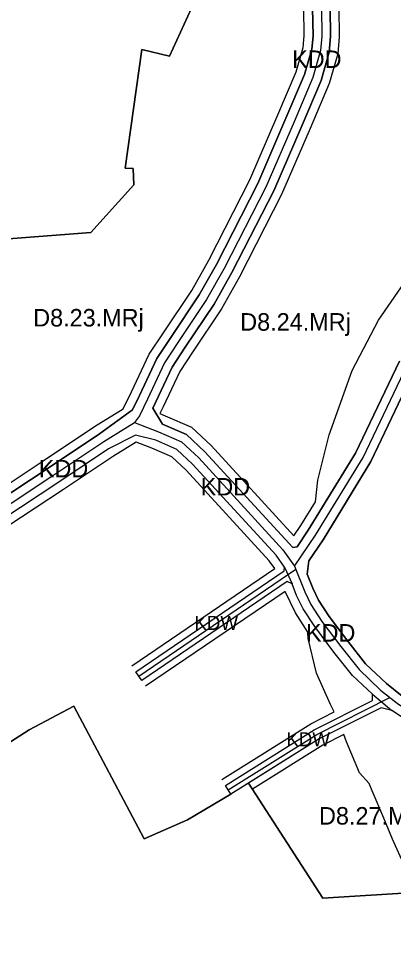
# Model space of a CAD drawing. Extents: x 4564154 to 4570755, y 5399953 to 5403059.
# Drawn here: x 4569332 to 4569545, y 5401687 to 5402225 of the extents above; entities that cross this region are included whole.
import ezdxf

# ---------------------------------------------------------------- set-up
doc = ezdxf.new("R2010")
doc.units = 0
for name, color, linetype in [('energia - strefa', 7, 'Continuous'), ('Kan_deszcz', 7, 'Continuous'), ('Kan_przepomp', 7, 'Continuous'), ('linie nieprzekraczalne', 7, 'Continuous'), ('oczyszczalnie', 7, 'Continuous'), ('os - Golkowice (proj)', 7, 'Continuous')]:
    doc.layers.add(name, color=color, linetype=linetype)

msp = doc.modelspace()

# ---------------------------------------------------------------- linework, layer by layer
at = {"layer": 'Kan_deszcz'}
for p, q in [((4569483.3, 5401911.61), (4569487.67, 5401902.01)), ((4569533.5, 5401839.03), (4569544.63, 5401829.87))]:
    msp.add_line(p, q, dxfattribs=at)
for points in [[(4569438.53, 5402249.13), (4569417.57, 5402203.19), (4569401.86, 5402207.02), (4569392.18, 5402139.31), (4569396.82, 5402139.11), (4569397.22, 5402129.84), (4569372.64, 5402102.64), (4569323.07, 5402098.81)], [(4569499.34, 5402230.84), (4569499.57, 5402214.76), (4569498.93, 5402207.33), (4569494.72, 5402192.7), (4569484.11, 5402167.79), (4569468.08, 5402130.63), (4569444.41, 5402084.44), (4569434.52, 5402066.96), (4569418.28, 5402042.61), (4569410.38, 5402030.63), (4569400.44, 5402009.56), (4569396.47, 5402001.31), (4569377.62, 5401987.74), (4569348.79, 5401968.41), (4569316.78, 5401947.29), (4569311.28, 5401947.29), (4569284.34, 5401968.34), (4569276.32, 5401979.22), (4569260.85, 5402014.93)], [(4569548.95, 5402029.18), (4569523.74, 5401976.67), (4569496.86, 5401932.66), (4569490.55, 5401923.29), (4569488.02, 5401922.76), (4569437.81, 5401977.52), (4569427.29, 5401987.32), (4569413.6, 5401993.29), (4569408.07, 5402002.31), (4569419.12, 5402025.72), (4569426.61, 5402037.08), (4569443.04, 5402061.72), (4569453.21, 5402079.7), (4569477.13, 5402126.36), (4569493.3, 5402163.86), (4569504.16, 5402189.34), (4569508.81, 5402205.51), (4569509.57, 5402214.41), (4569509.34, 5402231)], [(4569550.54, 5401837.94), (4569541.48, 5401845.24), (4569529.6, 5401856.52), (4569519.42, 5401869.3), (4569508.73, 5401883.42), (4569502.65, 5401892.83), (4569499.39, 5401899.54), (4569496.18, 5401907.69), (4569497.21, 5401915.29), (4569505.28, 5401927.25), (4569532.53, 5401971.89), (4569558.18, 5402025.31)], [(4569452.71, 5401781.99), (4569449.53, 5401787.07), (4569500.21, 5401818.78), (4569533.54, 5401835.56), (4569533.5, 5401839.03), (4569522.21, 5401849.75), (4569511.52, 5401863.16), (4569500.53, 5401877.68), (4569493.92, 5401887.91), (4569490.22, 5401895.52), (4569487.67, 5401902.01), (4569484.8, 5401903.45), (4569401.71, 5401846.94), (4569398.33, 5401851.9), (4569483.01, 5401909.48), (4569483.3, 5401911.61), (4569478.45, 5401918.4), (4569430.71, 5401970.47), (4569421.73, 5401978.83), (4569409.8, 5401984.04), (4569398.21, 5401986.86), (4569382.66, 5401979.08), (4569354.33, 5401960.09), (4569321.83, 5401938.65)], [(4569452.71, 5401781.99), (4569427.83, 5401767.44), (4569403.16, 5401756.55), (4569362.87, 5401832.2), (4569337.37, 5401818.84), (4569311.21, 5401802.01), (4569292.57, 5401792.53), (4569277.43, 5401785.26), (4569258.42, 5401777.45), (4569258.6, 5401777.09), (4569234.79, 5401765.44), (4569209.56, 5401753.25), (4569211.35, 5401748.94), (4569204.48, 5401746.37), (4569204.97, 5401731.97), (4569201.11, 5401731.59), (4569187.32, 5401730.39), (4569161.91, 5401728.27), (4569149.47, 5401727.15), (4569149.88, 5401709.88), (4569149.49, 5401702.2), (4569153.22, 5401701.52), (4569142.73, 5401664.15)], [(4569643.19, 5401686.34), (4569621.11, 5401721.16), (4569619.27, 5401724.46), (4569601.72, 5401742.85), (4569591.87, 5401758.91), (4569586.38, 5401770.95), (4569575.35, 5401798.32), (4569568.13, 5401813.33), (4569565, 5401816.96), (4569560.32, 5401820.6), (4569554.77, 5401823.18), (4569544.63, 5401829.87), (4569538.54, 5401831.36), (4569503.15, 5401813.55), (4569452.71, 5401781.99)], [(4569462.76, 5401788.27), (4569505.13, 5401722.63), (4569557.1, 5401725.98), (4569564.95, 5401689.56), (4569595.77, 5401692.92), (4569599.13, 5401674.99), (4569611.74, 5401572.45), (4569613.42, 5401528.18), (4569614.82, 5401483.35), (4569597.24, 5401488.67), (4569592.52, 5401473.03), (4569597.48, 5401443.4), (4569611.31, 5401439.6), (4569612.72, 5401433.96), (4569616.83, 5401414.78), (4569619.72, 5401400.93), (4569619.33, 5401400.68), (4569611.72, 5401398.4), (4569620.35, 5401346.88), (4569674.5, 5401355.86)]]:
    msp.add_lwpolyline(points, dxfattribs=at)
at = {"layer": 'Kan_przepomp'}
for points in [[(4569438.53, 5402249.13), (4569417.57, 5402203.19), (4569401.86, 5402207.02), (4569392.18, 5402139.31), (4569396.82, 5402139.11), (4569397.22, 5402129.84), (4569372.64, 5402102.64), (4569323.07, 5402098.81)], [(4569316.78, 5401947.29), (4569348.79, 5401968.41), (4569377.62, 5401987.74), (4569396.47, 5402001.31), (4569400.44, 5402009.56), (4569410.38, 5402030.63), (4569418.28, 5402042.61), (4569434.52, 5402066.96), (4569444.41, 5402084.44), (4569468.08, 5402130.63), (4569484.11, 5402167.79), (4569494.72, 5402192.7), (4569498.93, 5402207.33), (4569499.57, 5402214.76), (4569499.34, 5402230.84)], [(4569509.34, 5402231), (4569509.57, 5402214.41), (4569508.81, 5402205.51), (4569504.16, 5402189.34), (4569493.3, 5402163.86), (4569477.13, 5402126.36), (4569453.21, 5402079.7), (4569443.04, 5402061.72), (4569426.61, 5402037.08), (4569419.12, 5402025.72), (4569408.07, 5402002.31), (4569413.6, 5401993.29), (4569427.29, 5401987.32), (4569437.81, 5401977.52), (4569488.02, 5401922.76), (4569490.55, 5401923.29), (4569496.86, 5401932.66), (4569523.74, 5401976.67), (4569548.95, 5402029.18)], [(4569311.21, 5401802.01), (4569337.37, 5401818.84), (4569362.87, 5401832.2), (4569403.16, 5401756.55), (4569427.83, 5401767.44), (4569452.71, 5401781.99), (4569449.53, 5401787.07), (4569500.21, 5401818.78), (4569533.54, 5401835.56), (4569533.5, 5401839.03), (4569522.21, 5401849.75), (4569511.52, 5401863.16), (4569500.53, 5401877.68), (4569493.92, 5401887.91), (4569490.22, 5401895.52), (4569487.67, 5401902.01), (4569484.8, 5401903.45), (4569401.71, 5401846.94), (4569398.33, 5401851.9), (4569483.01, 5401909.48), (4569483.3, 5401911.61), (4569478.45, 5401918.4), (4569430.71, 5401970.47), (4569421.73, 5401978.83), (4569409.8, 5401984.04), (4569398.21, 5401986.86), (4569382.66, 5401979.08), (4569354.33, 5401960.09), (4569321.83, 5401938.65)], [(4569643.19, 5401686.34), (4569621.11, 5401721.16), (4569619.27, 5401724.46), (4569601.72, 5401742.85), (4569591.87, 5401758.91), (4569586.38, 5401770.95), (4569575.35, 5401798.32), (4569568.13, 5401813.33), (4569565, 5401816.96), (4569560.32, 5401820.6), (4569554.77, 5401823.18), (4569544.63, 5401829.87), (4569538.54, 5401831.36), (4569503.15, 5401813.55), (4569462.76, 5401788.27), (4569505.13, 5401722.63), (4569557.1, 5401725.98), (4569564.95, 5401689.56), (4569595.77, 5401692.92), (4569599.13, 5401674.99)]]:
    msp.add_lwpolyline(points, dxfattribs=at)
at = {"layer": 'linie nieprzekraczalne'}
for p, q in [((4569396.08, 5401855.21), (4569477.76, 5401910.75)), ((4569483.57, 5401897.77), (4569403.96, 5401843.63))]:
    msp.add_line(p, q, dxfattribs=at)
for points in [[(4569391.22, 5402001.92), (4569395.92, 5402011.71), (4569406.01, 5402033.09), (4569414.11, 5402045.37), (4569430.26, 5402069.58), (4569440.01, 5402086.81), (4569463.56, 5402132.76), (4569479.51, 5402169.76), (4569490, 5402194.38), (4569493.99, 5402208.25), (4569494.56, 5402214.94), (4569494.34, 5402230.76)], [(4569514.34, 5402231.08), (4569514.58, 5402214.23), (4569513.75, 5402204.59), (4569508.88, 5402187.67), (4569497.9, 5402161.89), (4569481.66, 5402124.23), (4569457.62, 5402077.32), (4569447.3, 5402059.1), (4569430.78, 5402034.31), (4569423.49, 5402023.26), (4569413.98, 5402003.11), (4569412.12, 5401999.23)], [(4569500.95, 5401948.94), (4569502.26, 5401961.31), (4569508.88, 5401987.05), (4569521.84, 5402023.76), (4569537.04, 5402052.59), (4569549.68, 5402071.07), (4569553.83, 5402076.83)], [(4569313.17, 5401950.9), (4569346.02, 5401972.58), (4569374.74, 5401991.83), (4569391.22, 5402001.92)], [(4569412.12, 5401999.23), (4569415.2, 5401998.04), (4569430.08, 5401991.56), (4569441.37, 5401981.05), (4569488.67, 5401929.45)], [(4569477.76, 5401910.75), (4569474.55, 5401915.25), (4569427.16, 5401966.95), (4569418.95, 5401974.59), (4569407.6, 5401979.54), (4569398.63, 5401983), (4569385.53, 5401974.99), (4569357.1, 5401955.92), (4569324.72, 5401934.56), (4569297.6, 5401914.13), (4569197.34, 5401843.92), (4569168.63, 5401826.55), (4569135.3, 5401817.39), (4569117.35, 5401817.77), (4569100.76, 5401819.28), (4569088.56, 5401824.16)], [(4569488.67, 5401929.45), (4569492.65, 5401935.36), (4569500.95, 5401948.94)], [(4569496.62, 5401874.51), (4569489.55, 5401885.46), (4569483.57, 5401897.77)], [(4569511.63, 5401829.01), (4569509.59, 5401833.21), (4569501.58, 5401851.13), (4569496.73, 5401870.95), (4569496.62, 5401874.51)], [(4569447.41, 5401790.47), (4569498.24, 5401822.27), (4569511.63, 5401829.01)], [(4569517.23, 5401816.15), (4569505.12, 5401810.06), (4569464.93, 5401784.91)], [(4569589.06, 5401692.19), (4569584.15, 5401697.44), (4569571.96, 5401710.97), (4569561.15, 5401725.27), (4569551.98, 5401740.8), (4569545.04, 5401756.27), (4569539.99, 5401768.4), (4569533.44, 5401783.98), (4569531.64, 5401788.18), (4569526.06, 5401794.29), (4569518.68, 5401811.86), (4569517.23, 5401816.15)]]:
    msp.add_lwpolyline(points, dxfattribs=at)
at = {"layer": 'oczyszczalnie'}
for points in [[(4569323.07, 5402098.81), (4569372.64, 5402102.64), (4569397.22, 5402129.84), (4569396.82, 5402139.11), (4569392.18, 5402139.31), (4569401.86, 5402207.02), (4569417.57, 5402203.19), (4569438.53, 5402249.13)], [(4569558.18, 5402025.31), (4569532.53, 5401971.89), (4569505.28, 5401927.25), (4569497.21, 5401915.29), (4569496.18, 5401907.69), (4569499.39, 5401899.54), (4569502.65, 5401892.83), (4569508.73, 5401883.42), (4569519.42, 5401869.3), (4569529.6, 5401856.52), (4569541.48, 5401845.24), (4569550.54, 5401837.94)], [(4569597.74, 5401682.4), (4569595.77, 5401692.92), (4569589.06, 5401692.19), (4569564.95, 5401689.56), (4569557.1, 5401725.98), (4569505.13, 5401722.63), (4569462.76, 5401788.27), (4569452.71, 5401781.99), (4569427.83, 5401767.44), (4569403.16, 5401756.55), (4569362.87, 5401832.2), (4569337.37, 5401818.84), (4569311.21, 5401802.01)]]:
    msp.add_lwpolyline(points, dxfattribs=at)
at = {"layer": 'os - Golkowice (proj)'}
msp.add_line((4569400.02, 5401849.42), (4569489.73, 5401910.43), dxfattribs=at)
for points in [[(4569489.06, 5401912.14), (4569501.07, 5401929.96), (4569528.13, 5401974.28), (4569553.56, 5402027.24), (4569558.93, 5402042.17), (4569562.2, 5402059.91), (4569571.06, 5402149.03), (4569572.69, 5402186.82), (4569572.23, 5402201.75), (4569576.43, 5402208.52), (4569584.36, 5402214.59), (4569592.06, 5402215.99), (4569601.86, 5402215.52), (4569612.36, 5402215.05), (4569618.89, 5402215.05), (4569624.02, 5402216.69), (4569631.49, 5402222.05), (4569636.85, 5402229.28), (4569643.39, 5402244.45), (4569650.62, 5402281.31), (4569656.22, 5402309.54)], [(4569504.34, 5402230.92), (4569504.57, 5402214.59), (4569503.87, 5402206.42), (4569499.44, 5402191.02), (4569488.71, 5402165.83), (4569472.61, 5402128.5), (4569448.81, 5402082.07), (4569438.78, 5402064.34), (4569422.45, 5402039.84), (4569414.75, 5402028.18), (4569404.95, 5402007.41), (4569400.43, 5401998), (4569397.62, 5401994.11)], [(4569077.97, 5401840.5), (4569089.67, 5401834.48), (4569103.12, 5401829.1), (4569117.91, 5401827.76), (4569134.05, 5401827.42), (4569164.64, 5401835.83), (4569191.87, 5401852.3), (4569291.72, 5401922.23), (4569318.95, 5401942.73), (4569351.56, 5401964.25), (4569380.14, 5401983.41), (4569397.62, 5401994.11), (4569411.4, 5401988.79), (4569424.51, 5401983.08), (4569434.26, 5401974), (4569482.34, 5401921.55), (4569489.06, 5401912.14)], [(4569489.06, 5401912.14), (4569494.81, 5401897.53), (4569498.28, 5401890.37), (4569504.63, 5401880.55), (4569515.47, 5401866.23), (4569525.91, 5401853.13), (4569538.18, 5401841.47), (4569547.59, 5401833.9), (4569557.21, 5401827.56), (4569562.94, 5401824.9), (4569568.46, 5401820.6), (4569572.35, 5401816.1), (4569579.92, 5401800.34), (4569590.97, 5401772.93), (4569596.29, 5401761.26), (4569605.7, 5401745.92), (4569622.89, 5401727.91)], [(4569451.12, 5401784.53), (4569501.68, 5401816.17), (4569543.48, 5401837.21)]]:
    msp.add_lwpolyline(points, dxfattribs=at)

# ---------------------------------------------------------------- texts
at = {"layer": 'energia - strefa'}
for s, height, p in [('KDD', 10, (4569487.64, 5402196.51)), ('D8.23.MRj', 10, (4569339.75, 5402048.97)), ('D8.24.MRj', 10, (4569458, 5402046.58)), ('KDD', 10, (4569342.97, 5401962.86)), ('KDD', 10, (4569435.42, 5401952.51)), ('KDW', 8, (4569431.8, 5401875.81)), ('KDD', 10, (4569495.54, 5401869.11)), ('KDW', 8, (4569484.32, 5401809.38)), ('D8.27.MRj', 10, (4569503, 5401764.68))]:
    msp.add_text(s, height=height, dxfattribs=at).set_placement(p)

doc.saveas('drawing.dxf')
